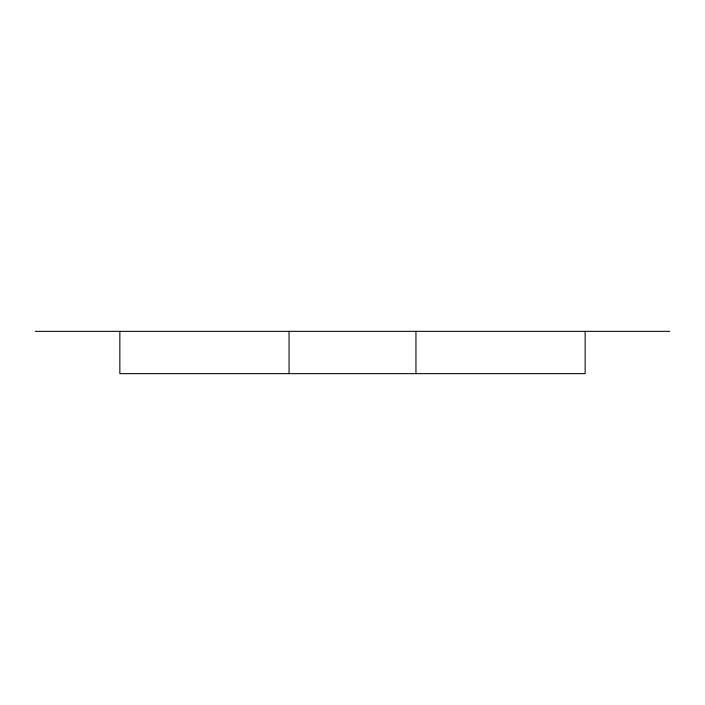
<?xml version="1.0" encoding="UTF-8"?>
<svg xmlns="http://www.w3.org/2000/svg" width="705" height="705" viewBox="0 0 705 705"><rect width="100%" height="100%" fill="white"/><g stroke="black" fill="none" stroke-linecap="round" stroke-linejoin="round"><path stroke-width="1.06" d="M35.25 331.35L669.75 331.35M585.15 331.35L585.15 373.65L119.85 373.65L119.85 331.35M415.95 331.35L415.95 373.65M289.05 331.35L289.05 373.65"/></g></svg>
